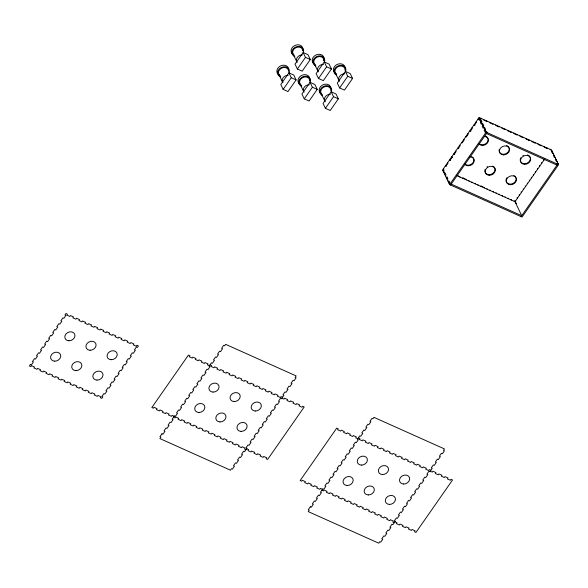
<?xml version="1.0" encoding="UTF-8"?>
<svg xmlns="http://www.w3.org/2000/svg" width="588" height="588" viewBox="0 0 588 588"><rect width="100%" height="100%" fill="white"/><g stroke="black" fill="none" stroke-linecap="round" stroke-linejoin="round"><path stroke-width="0.88" d="M288.914 72.868L280.792 84.518L283.144 89.398L287.973 91.559L296.095 79.909L293.75 75.029L288.914 72.868L291.266 77.748L296.095 79.909M303.136 52.486L295.007 64.136L297.359 69.009L302.188 71.177L310.31 59.528L307.965 54.647L303.136 52.486L305.481 57.359L310.31 59.528M283.144 89.398L291.266 77.748M297.359 69.009L305.481 57.359M310.045 82.335L301.923 93.984L304.268 98.858L309.104 101.026L317.226 89.376L314.874 84.496L310.045 82.335L312.397 87.215L317.226 89.376M324.26 61.946L316.138 73.596L318.49 78.476L323.319 80.637L331.441 68.987L329.089 64.114L324.26 61.946L326.612 66.826L331.441 68.987M304.268 98.858L312.397 87.215M318.49 78.476L326.612 66.826M331.176 91.794L323.055 103.444L325.399 108.324L330.228 110.485L338.35 98.843L336.005 93.962L331.176 91.794L333.521 96.675L338.35 98.843M345.391 71.413L337.269 83.062L339.614 87.943L344.443 90.104L352.572 78.454L350.22 73.573L345.391 71.413L347.736 76.293L352.572 78.454M325.399 108.324L333.521 96.675M339.614 87.943L347.736 76.293M479.11 117.541L442.558 169.961L449.6 184.595L522.048 217.046L558.6 164.625L551.559 149.991L479.11 117.541L486.158 132.175L558.6 164.625M442.86 170.579L443.874 169.123L443.572 168.506M479.977 119.143L480.624 118.217L480.918 118.835L479.411 118.159L478.397 119.614L478.095 118.996L479.058 119.423M444.44 173.864L445.079 172.938L446.02 174.886L445.373 175.812M447.255 179.715L447.902 178.796L446.961 176.841L446.314 177.767L447.277 178.193M449.136 183.618L449.776 182.699L448.835 180.744L448.196 181.67L449.151 182.096M449.6 184.595L486.158 132.175M486.004 132.557L486.644 131.631L485.688 131.197L485.041 132.124L484.1 130.176L484.747 129.25L485.703 129.676L484.769 127.728L483.806 127.295L483.167 128.221L482.226 126.273L482.866 125.347L483.828 125.773L482.888 123.825L481.932 123.392L481.285 124.318L480.345 122.37L480.991 121.444L481.947 121.87L481.013 119.923L480.051 119.489L479.404 120.415L478.764 119.085M450.562 185.029L487.114 132.609L486.644 131.631M544.804 158.914L514.985 201.677L521.732 215.693L451.209 184.103M521.086 216.612L557.644 164.199L557.174 163.221L558.13 163.648L557.483 164.574M551.853 150.609L550.045 149.315M552.492 151.939L551.537 151.513L552.477 153.461L553.433 153.894M554.374 155.842L553.418 155.416L554.352 157.363L555.315 157.797M556.255 159.745L555.293 159.319L556.233 161.266L557.189 161.7M474.994 125.251L474.038 124.818L474.332 125.442L476.361 122.524L476.067 121.907M486.467 133.527L556.998 165.118L556.527 164.148M470.929 131.073L469.974 130.646L470.275 131.264L472.304 128.353L472.002 127.736M458.75 148.543L457.787 148.117L458.089 148.735L460.117 145.824L459.823 145.207M454.686 154.372L453.73 153.946L454.024 154.563L456.06 151.653L455.759 151.028M452.657 157.283L451.694 156.856L451.996 157.474L449.967 160.384L449.666 159.767L450.621 160.193M446.564 166.022L445.601 165.588L445.902 166.213L447.931 163.295L447.637 162.678M457.537 175.459L460.103 177.091M465.086 178.84L462.822 177.826L463.124 178.443M483.196 186.947L480.933 185.933L481.234 186.558M457.082 175.738L515.948 202.103M515.625 203.007L516.587 203.433M444.455 172.343L443.499 171.909L444.146 170.983L443.499 169.653M210.07 364.817L211.584 365.493L210.938 366.42L213.959 367.772L214.598 366.846L217.619 368.198L216.972 369.124L219.993 370.477L220.64 369.551L223.653 370.903L223.014 371.829L226.027 373.182L226.674 372.255L229.695 373.608L229.048 374.534L232.069 375.886L232.708 374.96L235.729 376.313L235.082 377.239L238.103 378.591L238.75 377.665L241.764 379.017L241.124 379.944L244.138 381.296L244.784 380.37L247.805 381.722L247.158 382.648L250.179 384.001L250.819 383.075L253.84 384.427L253.193 385.353L256.214 386.698L256.86 385.779L259.874 387.132L259.234 388.051L262.248 389.403L262.895 388.484L265.916 389.829L265.269 390.755L268.29 392.108L268.936 391.182L271.95 392.534L271.303 393.46L274.324 394.813L274.971 393.886L277.992 395.239L277.345 396.165L280.358 397.517L281.005 396.591L282.519 397.267M209.431 365.743L207.366 364.825L208.012 363.899L204.991 362.546L204.352 363.472L201.331 362.12L201.978 361.194L198.957 359.841L198.31 360.767L195.297 359.415L195.936 358.489L192.923 357.136L192.276 358.063L189.255 356.71L189.902 355.784L188.395 355.108L151.836 407.528L153.35 408.204L153.99 407.278L157.011 408.631L156.364 409.557L159.385 410.909L160.032 409.983L163.045 411.335L162.406 412.261L165.419 413.614L166.066 412.688L169.087 414.04L168.44 414.966L171.461 416.319L172.1 415.393L174.166 416.319M281.873 398.194L283.93 399.12L284.577 398.194L287.598 399.546L286.951 400.465L289.965 401.817L290.612 400.898L293.632 402.251L292.986 403.17L296.007 404.522L296.653 403.603L299.667 404.948L299.027 405.874L302.041 407.227L302.688 406.301L304.194 406.977L267.643 459.397L266.136 458.721L266.776 457.802L263.762 456.45L263.115 457.368L260.094 456.016L260.741 455.097L257.72 453.745L257.081 454.664L254.06 453.319L254.707 452.392L251.686 451.04L251.039 451.966L248.026 450.614L248.665 449.688L246.607 448.762M358.401 437.832L359.915 438.508L359.268 439.434L362.289 440.787L362.928 439.861L365.949 441.213L365.302 442.139L368.323 443.492L368.97 442.566L371.983 443.918L371.344 444.844L374.358 446.196L375.004 445.27L378.025 446.623L377.378 447.549L380.399 448.901L381.039 447.975L384.06 449.328L383.413 450.254L386.434 451.606L387.08 450.68L390.094 452.032L389.454 452.958L392.468 454.311L393.115 453.385L396.136 454.737L395.489 455.663L398.51 457.016L399.149 456.09L402.17 457.442L401.523 458.368L404.544 459.713L405.191 458.794L408.212 460.147L407.565 461.065L410.578 462.418L411.225 461.499L414.246 462.844L413.599 463.77L416.62 465.123L417.267 464.197L420.28 465.549L419.634 466.475L422.654 467.827L423.301 466.901L426.322 468.254L425.675 469.18L428.696 470.532L429.336 469.606L430.85 470.282M357.761 438.758L355.696 437.84L356.343 436.913L353.322 435.561L352.682 436.487L349.662 435.135L350.308 434.209L347.287 432.856L346.641 433.782L343.627 432.43L344.267 431.504L341.253 430.151L340.606 431.077L337.586 429.725L338.232 428.799L336.726 428.123L300.167 480.543L301.681 481.219L302.32 480.293L305.341 481.645L304.694 482.572L307.715 483.924L308.362 482.998L311.375 484.35L310.736 485.276L313.749 486.629L314.396 485.703L317.417 487.055L316.77 487.981L319.791 489.334L320.431 488.407L322.496 489.334M430.203 471.209L432.261 472.135L432.908 471.209L435.928 472.561L435.282 473.48L438.295 474.832L438.942 473.913L441.963 475.266L441.316 476.184L444.337 477.537L444.984 476.618L447.997 477.963L447.358 478.889L450.371 480.242L451.018 479.316L452.525 479.992L415.973 532.412L414.466 531.736L415.106 530.81L412.092 529.465L411.446 530.383L408.425 529.031L409.072 528.112L406.051 526.76L405.411 527.679L402.39 526.333L403.037 525.407L400.016 524.055L399.37 524.981L396.356 523.629L396.996 522.703L394.938 521.776M173.519 417.237L175.026 417.914L175.672 416.995L178.693 418.34L178.046 419.266L181.067 420.618L181.707 419.692L184.728 421.045L184.081 421.971L187.102 423.323L187.748 422.397L190.762 423.75L190.122 424.676L193.136 426.028L193.783 425.102L196.804 426.454L196.157 427.38L199.178 428.733L199.817 427.807L202.838 429.159L202.191 430.085L205.212 431.438L205.859 430.512L208.872 431.864L208.233 432.79L211.246 434.142L211.893 433.216L214.914 434.569L214.267 435.495L217.288 436.847L217.935 435.921L220.948 437.274L220.302 438.2L223.322 439.545L223.969 438.626L226.99 439.978L226.343 440.897L229.357 442.25L230.004 441.331L233.024 442.683L232.378 443.602L235.398 444.954L236.045 444.028L239.059 445.381L238.419 446.307L241.433 447.659L242.08 446.733L245.1 448.085L244.454 449.011L245.96 449.688M321.849 490.252L323.356 490.929L324.003 490.01L327.024 491.355L326.377 492.281L329.398 493.633L330.037 492.707L333.058 494.06L332.411 494.986L335.432 496.338L336.079 495.412L339.092 496.764L338.453 497.691L341.466 499.043L342.113 498.117L345.134 499.469L344.487 500.395L347.508 501.748L348.147 500.822L351.168 502.174L350.522 503.1L353.542 504.453L354.189 503.526L357.21 504.879L356.563 505.805L359.577 507.157L360.224 506.231L363.244 507.584L362.598 508.51L365.618 509.862L366.265 508.936L369.279 510.288L368.632 511.215L371.653 512.56L372.3 511.641L375.32 512.993L374.674 513.912L377.694 515.264L378.334 514.346L381.355 515.698L380.708 516.617L383.729 517.969L384.376 517.043L387.389 518.395L386.75 519.322L389.763 520.674L390.41 519.748L393.431 521.1L392.784 522.026L394.291 522.703M547.031 147.963L547.325 148.58L544.304 147.228L544.01 146.61M540.989 145.258L541.291 145.875L538.27 144.523L537.976 143.906M543.488 159.752L543.79 160.37M534.955 142.553L535.249 143.171L532.236 141.818L531.934 141.201M541.46 162.663L541.754 163.28M528.921 139.848L529.215 140.466L526.194 139.113L525.9 138.496M539.431 165.573L539.725 166.198M522.879 137.144L523.18 137.761L520.159 136.409L519.858 135.791M537.395 168.491L537.697 169.109M535.367 171.402L535.668 172.019M516.845 134.439L517.139 135.056L514.125 133.711L513.824 133.086M533.338 174.313L533.632 174.93M510.803 131.734L511.104 132.359L508.083 131.006L507.789 130.382M531.302 177.223L531.603 177.841M504.769 129.029L505.07 129.654L502.049 128.302L501.748 127.677M529.274 180.134L529.575 180.759M527.245 183.052L527.539 183.669M498.734 126.324L499.028 126.949L496.015 125.597L495.713 124.979M525.209 185.962L525.51 186.58M492.693 123.627L492.994 124.244L489.973 122.892L489.679 122.275M523.18 188.873L523.482 189.49M521.152 191.784L521.446 192.408M486.658 120.922L486.96 121.54L483.939 120.187L483.637 119.57M519.123 194.694L519.417 195.319M517.087 197.612L517.389 198.23M515.059 200.523L515.36 201.14M514.14 200.809L514.434 201.427M511.119 199.457L511.42 200.074M508.098 198.105L508.4 198.722M505.085 196.752L505.379 197.37M502.064 195.4L502.365 196.017M499.043 194.047L499.344 194.665M467.945 133.557L468.239 134.174L466.21 137.092L465.909 136.467M496.029 192.695L496.323 193.312M493.009 191.343L493.303 191.96M489.988 189.99L490.289 190.608M463.881 139.378L464.182 140.003L462.146 142.913L461.852 142.296M486.974 188.638L487.268 189.255M483.953 187.285L484.247 187.903M477.919 184.581L478.213 185.205M474.898 183.228L475.192 183.853M471.877 181.876L472.179 182.501M468.856 180.523L469.158 181.148M465.843 179.171L466.137 179.796M335.292 72.89L338.997 80.585M314.168 63.423L317.865 71.119M321.077 93.272L324.782 100.967M293.037 53.964L296.734 61.652M299.954 83.812L303.651 91.5M278.822 74.345L282.519 82.041M336.689 75.242A6.108 4.991 -25.7 0 1 334.8 68.767A6.108 4.991 -25.7 0 1 342.326 65.452A6.108 4.991 -25.7 0 1 345.612 71.324M335.939 73.684A6.108 4.991 -25.7 0 1 336.226 64.93A6.108 4.991 -25.7 0 1 345.127 67.671M336.424 74.176A5.263 4.3 -25.7 0 1 338.291 66.562A5.263 4.3 -25.7 0 1 345.046 70.317M339.452 81.306A5.263 4.3 -25.7 0 1 339.519 76.425A5.263 4.3 -25.7 0 1 344.671 73.823M316.013 65.959A6.108 4.991 -25.7 0 1 313.507 59.594A6.108 4.991 -25.7 0 1 321.033 55.956A6.108 4.991 -25.7 0 1 324.48 61.858M314.382 64.004A6.108 4.991 -25.7 0 1 313.095 57.448A6.108 4.991 -25.7 0 1 320.607 54.471A6.108 4.991 -25.7 0 1 323.731 60.299M315.293 64.709A5.263 4.3 -25.7 0 1 317.16 57.095A5.263 4.3 -25.7 0 1 323.914 60.858M318.329 71.839A5.263 4.3 -25.7 0 1 318.387 66.959A5.263 4.3 -25.7 0 1 323.547 64.357M294.882 56.492A6.108 4.991 -25.7 0 1 292.302 50.296A6.108 4.991 -25.7 0 1 299.535 46.43A6.108 4.991 -25.7 0 1 303.504 51.884M293.25 54.537A6.108 4.991 -25.7 0 1 291.868 48.142A6.108 4.991 -25.7 0 1 299.123 44.923A6.108 4.991 -25.7 0 1 302.754 50.325M294.162 55.25A5.263 4.3 -25.7 0 1 295.786 47.746A5.263 4.3 -25.7 0 1 302.82 50.935M297.197 62.379A5.263 4.3 -25.7 0 1 297.263 57.499A5.263 4.3 -25.7 0 1 302.416 54.897M280.667 76.881A6.108 4.991 -25.7 0 1 278.161 70.516A6.108 4.991 -25.7 0 1 285.687 66.878A6.108 4.991 -25.7 0 1 289.134 72.78M279.035 74.926A6.108 4.991 -25.7 0 1 277.654 68.524A6.108 4.991 -25.7 0 1 284.908 65.305A6.108 4.991 -25.7 0 1 288.539 70.707M280.3 75.859A5.263 4.3 -25.7 0 1 281.358 68.245A5.263 4.3 -25.7 0 1 288.605 71.324M282.982 82.761A5.263 4.3 -25.7 0 1 283.041 77.881A5.263 4.3 -25.7 0 1 288.201 75.279M301.798 86.34A6.108 4.991 -25.7 0 1 299.292 79.983A6.108 4.991 -25.7 0 1 306.818 76.337A6.108 4.991 -25.7 0 1 310.266 82.239M299.755 84.128A6.108 4.991 -25.7 0 1 299.086 77.535A6.108 4.991 -25.7 0 1 306.554 74.904A6.108 4.991 -25.7 0 1 309.516 80.681M301.431 85.326A5.263 4.3 -25.7 0 1 302.724 77.587A5.263 4.3 -25.7 0 1 309.7 81.24M304.114 92.228A5.263 4.3 -25.7 0 1 304.172 87.347A5.263 4.3 -25.7 0 1 309.325 84.745M322.474 95.631A6.108 4.991 -25.7 0 1 320.585 89.148A6.108 4.991 -25.7 0 1 328.111 85.841A6.108 4.991 -25.7 0 1 331.397 91.706M321.724 94.065A6.108 4.991 -25.7 0 1 322.275 85.15A6.108 4.991 -25.7 0 1 330.934 88.582M322.209 94.558A5.263 4.3 -25.7 0 1 324.069 86.95A5.263 4.3 -25.7 0 1 330.831 90.706M325.238 101.695A5.263 4.3 -25.7 0 1 325.304 96.807A5.263 4.3 -25.7 0 1 330.456 94.212M513.919 175.555A5.263 4.3 -25.7 0 1 515.301 181.523A5.263 4.3 -25.7 0 1 508.238 183.706A5.263 4.3 -25.7 0 1 506.856 177.738M492.795 166.088A5.263 4.3 -25.7 0 1 494.42 171.674A5.263 4.3 -25.7 0 1 487.937 174.526A5.263 4.3 -25.7 0 1 485.107 169.469M487.07 166.904A5.263 4.3 -25.7 0 1 487.503 166.61M471.664 156.629A5.263 4.3 -25.7 0 1 472.612 163.141A5.263 4.3 -25.7 0 1 464.924 164.103M485.49 136.085A5.263 4.3 -25.7 0 1 486.813 142.774A5.263 4.3 -25.7 0 1 478.838 143.413M506.613 145.552A5.263 4.3 -25.7 0 1 508.84 150.888A5.263 4.3 -25.7 0 1 502.608 154.225A5.263 4.3 -25.7 0 1 499.19 149.521M527.318 154.894A5.263 4.3 -25.7 0 1 529.898 160.502A5.263 4.3 -25.7 0 1 522.982 163.523A5.263 4.3 -25.7 0 1 520.828 157.724M522.85 155.688A5.263 4.3 -25.7 0 1 523.313 155.43M469.702 156.834A5.263 4.3 -25.7 0 1 473.48 163.008A5.263 4.3 -25.7 0 1 464.917 164.419M484.424 136.445A5.263 4.3 -25.7 0 1 487.415 143.031A5.263 4.3 -25.7 0 1 478.867 143.685M30.414 364.479L29.4 365.934L30.907 366.611L31.554 365.685L34.574 367.037L33.928 367.963L36.948 369.315L37.588 368.389L40.609 369.742L39.962 370.668L42.983 372.02L43.63 371.094L46.643 372.447L46.004 373.373L49.017 374.725L49.664 373.799L52.685 375.151L52.038 376.07L55.059 377.423L55.698 376.504L58.719 377.856L58.072 378.775L61.093 380.127L61.74 379.209L64.761 380.554L64.114 381.48L67.128 382.832L67.774 381.906L70.795 383.258L70.148 384.185L73.169 385.537L73.816 384.611L76.83 385.963L76.183 386.889L79.204 388.242L79.85 387.316L82.871 388.668L82.224 389.594L85.245 390.946L85.885 390.02L88.906 391.373L88.259 392.299L91.28 393.651L91.926 392.725L94.94 394.078L94.3 395.004L97.314 396.356L97.961 395.43L100.982 396.782L100.335 397.709L101.842 398.385L102.856 396.922L101.9 396.496L103.929 393.585L104.892 394.011L106.92 391.101L105.965 390.675L107.994 387.757L108.949 388.19L110.985 385.28L110.022 384.846L112.051 381.935L113.014 382.362L115.042 379.451L114.087 379.025L116.115 376.114L117.071 376.54L119.107 373.63L118.144 373.196L120.18 370.286L121.135 370.719L123.164 367.801L122.208 367.375L124.237 364.464L125.2 364.891L127.228 361.98L126.273 361.554L128.302 358.636L129.257 359.07L131.293 356.152L130.33 355.725L132.359 352.815L133.322 353.241L135.35 350.33L134.395 349.904L136.423 346.986L137.379 347.42L138.4 345.964L136.886 345.288L136.247 346.214L133.226 344.862L133.873 343.936L130.852 342.584L130.205 343.51L127.184 342.157L127.831 341.231L124.818 339.879L124.171 340.805L121.15 339.452L121.797 338.526L118.776 337.174L118.129 338.1L115.116 336.748L115.763 335.821L112.742 334.469L112.095 335.395L109.074 334.043L109.721 333.117L106.7 331.764L106.061 332.69L103.04 331.338L103.686 330.412L100.666 329.06L100.019 329.986L97.005 328.633L97.645 327.707L94.631 326.362L93.984 327.281L90.964 325.928L91.61 325.01L88.59 323.657L87.95 324.576L84.929 323.224L85.576 322.305L82.555 320.952L81.908 321.879L78.895 320.526L79.534 319.6L76.521 318.248L75.874 319.174L72.853 317.821L73.5 316.895L70.479 315.543L69.84 316.469L66.819 315.117L67.466 314.19L65.952 313.514L64.937 314.97L65.9 315.403L63.864 318.314L62.909 317.88L60.88 320.798L61.836 321.224L59.807 324.135L58.844 323.709L56.816 326.619L57.771 327.046L55.742 329.964L54.787 329.53L52.751 332.44L53.714 332.874L51.685 335.785L50.722 335.358L48.694 338.269L49.649 338.695L47.621 341.606L46.665 341.18L44.629 344.09L45.592 344.524L43.556 347.434L42.601 347.001L40.572 349.919L41.527 350.345L39.499 353.256L38.536 352.829L36.507 355.74L37.463 356.174L35.434 359.084L34.479 358.651L32.443 361.569L33.406 361.995L31.377 364.905L30.414 364.479M161.979 433.79L159.951 436.7L160.906 437.127L159.892 438.589L230.415 470.172L231.429 468.717L232.392 469.15L234.421 466.24L233.465 465.806L235.494 462.896L236.45 463.322L238.485 460.411L237.523 459.985L239.559 457.074L240.514 457.501L242.543 454.59L241.587 454.156L243.616 451.246L244.579 451.672L246.975 448.232L246.019 447.806L248.048 444.888L249.011 445.322L251.039 442.411L250.084 441.978L252.112 439.067L253.068 439.493L255.104 436.583L254.141 436.156L256.17 433.238L257.132 433.672L259.161 430.761L258.206 430.328L260.234 427.417L261.19 427.844L263.226 424.933L262.263 424.507L264.299 421.596L265.254 422.022L267.283 419.112L266.327 418.678L268.356 415.767L269.319 416.201L271.347 413.283L270.392 412.857L272.42 409.946L273.376 410.373L275.412 407.462L274.449 407.036L276.478 404.118L277.44 404.551L279.469 401.641L278.514 401.207L280.542 398.296L281.498 398.723L283.901 395.283L282.946 394.849L284.974 391.939L285.93 392.372L287.966 389.454L287.003 389.028L289.039 386.118L289.994 386.544L292.023 383.633L291.067 383.207L293.096 380.289L294.059 380.723L296.087 377.805L295.132 377.378L296.146 375.923L225.616 344.333L224.601 345.788L223.646 345.362L221.61 348.272L222.573 348.699L220.537 351.617L219.581 351.183L217.553 354.094L218.508 354.527L216.48 357.438L215.517 357.012L213.488 359.922L214.451 360.348L212.415 363.259L211.459 362.833L209.056 366.28L210.019 366.706L207.983 369.617L207.027 369.19L204.999 372.101L205.954 372.527L203.926 375.445L202.963 375.012L200.934 377.922L201.89 378.356L199.861 381.267L198.906 380.84L196.87 383.751L197.833 384.177L195.797 387.095L194.841 386.661L192.813 389.572L193.768 390.006L191.739 392.916L190.777 392.49L188.748 395.401L189.711 395.827L187.675 398.738L186.719 398.311L184.691 401.222L185.646 401.655L183.618 404.566L182.655 404.132L180.626 407.05L181.582 407.477L179.553 410.387L178.598 409.961L176.562 412.872L177.525 413.298L175.496 416.216L174.533 415.782L172.13 419.229L173.093 419.656L171.057 422.566L170.101 422.14L168.072 425.05L169.028 425.484L166.999 428.395L166.044 427.961L164.008 430.879L164.971 431.305L162.935 434.216L161.979 433.79M310.31 506.805L308.281 509.715L309.237 510.141L308.222 511.604L378.745 543.187L379.76 541.732L380.723 542.165L382.751 539.255L381.796 538.821L383.824 535.911L384.78 536.337L386.816 533.426L385.853 533L387.889 530.089L388.844 530.516L390.873 527.605L389.918 527.171L391.946 524.261L392.909 524.687L395.305 521.247L394.35 520.821L396.378 517.903L397.341 518.337L399.37 515.426L398.414 514.992L400.443 512.082L401.398 512.508L403.434 509.598L402.471 509.171L404.5 506.253L405.463 506.687L407.491 503.776L406.536 503.343L408.564 500.432L409.52 500.858L411.556 497.948L410.593 497.521L412.629 494.611L413.585 495.037L415.613 492.127L414.658 491.693L416.686 488.782L417.649 489.216L419.678 486.298L418.722 485.872L420.751 482.961L421.706 483.387L423.742 480.477L422.779 480.051L424.808 477.133L425.771 477.566L427.799 474.656L426.844 474.222L428.873 471.311L429.828 471.738L432.231 468.298L431.276 467.864L433.305 464.954L434.26 465.387L436.296 462.469L435.333 462.043L437.369 459.132L438.325 459.559L440.353 456.648L439.398 456.222L441.426 453.304L442.389 453.738L444.418 450.82L443.462 450.393L444.477 448.938L373.946 417.348L372.932 418.803L371.976 418.377L369.94 421.287L370.903 421.714L368.867 424.632L367.912 424.198L365.883 427.108L366.839 427.542L364.81 430.453L363.847 430.026L361.818 432.937L362.781 433.363L360.745 436.274L359.79 435.848L357.386 439.295L358.349 439.721L356.313 442.632L355.358 442.205L353.329 445.116L354.285 445.542L352.256 448.46L351.293 448.027L349.265 450.937L350.22 451.371L348.192 454.281L347.236 453.855L345.2 456.766L346.163 457.192L344.127 460.103L343.171 459.676L341.143 462.587L342.098 463.021L340.07 465.931L339.114 465.505L337.078 468.415L338.041 468.842L336.005 471.752L335.05 471.326L333.021 474.237L333.977 474.67L331.948 477.581L330.985 477.147L328.957 480.065L329.912 480.492L327.884 483.402L326.928 482.976L324.892 485.886L325.855 486.313L323.826 489.231L322.863 488.797L320.46 492.244L321.423 492.67L319.394 495.581L318.431 495.155L316.403 498.065L317.358 498.499L315.33 501.41L314.374 500.976L312.338 503.894L313.301 504.32L311.265 507.231L310.31 506.805M382.509 474.567A5.263 4.3 -25.7 0 0 388.264 467.945A5.263 4.3 -25.7 0 0 379.598 467.71A5.263 4.3 -25.7 0 0 382.509 474.567M361.377 465.108A5.263 4.3 -25.7 0 0 367.132 458.486A5.263 4.3 -25.7 0 0 358.467 458.25A5.263 4.3 -25.7 0 0 361.377 465.108M347.163 485.49A5.263 4.3 -25.7 0 0 352.918 478.867A5.263 4.3 -25.7 0 0 344.252 478.632A5.263 4.3 -25.7 0 0 347.163 485.49M368.286 494.956A5.263 4.3 -25.7 0 0 374.049 488.334A5.263 4.3 -25.7 0 0 365.383 488.099A5.263 4.3 -25.7 0 0 368.286 494.956M389.418 504.416A5.263 4.3 -25.7 0 0 395.18 497.793A5.263 4.3 -25.7 0 0 386.514 497.566A5.263 4.3 -25.7 0 0 389.418 504.416M403.633 484.034A5.263 4.3 -25.7 0 0 409.395 477.412A5.263 4.3 -25.7 0 0 400.729 477.177A5.263 4.3 -25.7 0 0 403.633 484.034M255.302 411.019A5.263 4.3 -25.7 0 0 261.065 404.397A5.263 4.3 -25.7 0 0 252.399 404.162A5.263 4.3 -25.7 0 0 255.302 411.019M241.087 431.401A5.263 4.3 -25.7 0 0 246.85 424.779A5.263 4.3 -25.7 0 0 238.184 424.551A5.263 4.3 -25.7 0 0 241.087 431.401M219.956 421.941A5.263 4.3 -25.7 0 0 225.719 415.319A5.263 4.3 -25.7 0 0 217.053 415.084A5.263 4.3 -25.7 0 0 219.956 421.941M198.832 412.475A5.263 4.3 -25.7 0 0 204.587 405.852A5.263 4.3 -25.7 0 0 195.922 405.617A5.263 4.3 -25.7 0 0 198.832 412.475M213.047 392.093A5.263 4.3 -25.7 0 0 218.802 385.471A5.263 4.3 -25.7 0 0 210.136 385.236A5.263 4.3 -25.7 0 0 213.047 392.093M234.178 401.553A5.263 4.3 -25.7 0 0 239.933 394.93A5.263 4.3 -25.7 0 0 231.268 394.695A5.263 4.3 -25.7 0 0 234.178 401.553M111.183 359.709A5.263 4.3 -25.7 0 0 116.946 353.087A5.263 4.3 -25.7 0 0 108.28 352.859A5.263 4.3 -25.7 0 0 111.183 359.709M90.06 350.25A5.263 4.3 -25.7 0 0 95.815 343.627A5.263 4.3 -25.7 0 0 87.149 343.392A5.263 4.3 -25.7 0 0 90.06 350.25M68.928 340.783A5.263 4.3 -25.7 0 0 74.683 334.16A5.263 4.3 -25.7 0 0 66.018 333.925A5.263 4.3 -25.7 0 0 68.928 340.783M54.713 361.172A5.263 4.3 -25.7 0 0 60.468 354.549A5.263 4.3 -25.7 0 0 51.803 354.314A5.263 4.3 -25.7 0 0 54.713 361.172M75.837 370.631A5.263 4.3 -25.7 0 0 81.6 364.009A5.263 4.3 -25.7 0 0 72.934 363.781A5.263 4.3 -25.7 0 0 75.837 370.631M96.969 380.098A5.263 4.3 -25.7 0 0 102.731 373.476A5.263 4.3 -25.7 0 0 94.065 373.24A5.263 4.3 -25.7 0 0 96.969 380.098M510.23 184.735A5.263 4.3 -25.7 0 0 516.249 178.274A5.263 4.3 -25.7 0 0 507.65 177.738A5.263 4.3 -25.7 0 0 510.23 184.735M489.098 175.268A5.263 4.3 -25.7 0 0 495.118 168.815A5.263 4.3 -25.7 0 0 486.526 168.271A5.263 4.3 -25.7 0 0 489.098 175.268M503.313 154.887A5.263 4.3 -25.7 0 0 509.333 148.426A5.263 4.3 -25.7 0 0 500.741 147.889A5.263 4.3 -25.7 0 0 503.313 154.887M524.445 164.346A5.263 4.3 -25.7 0 0 530.464 157.893A5.263 4.3 -25.7 0 0 521.865 157.356A5.263 4.3 -25.7 0 0 524.445 164.346"/></g></svg>
